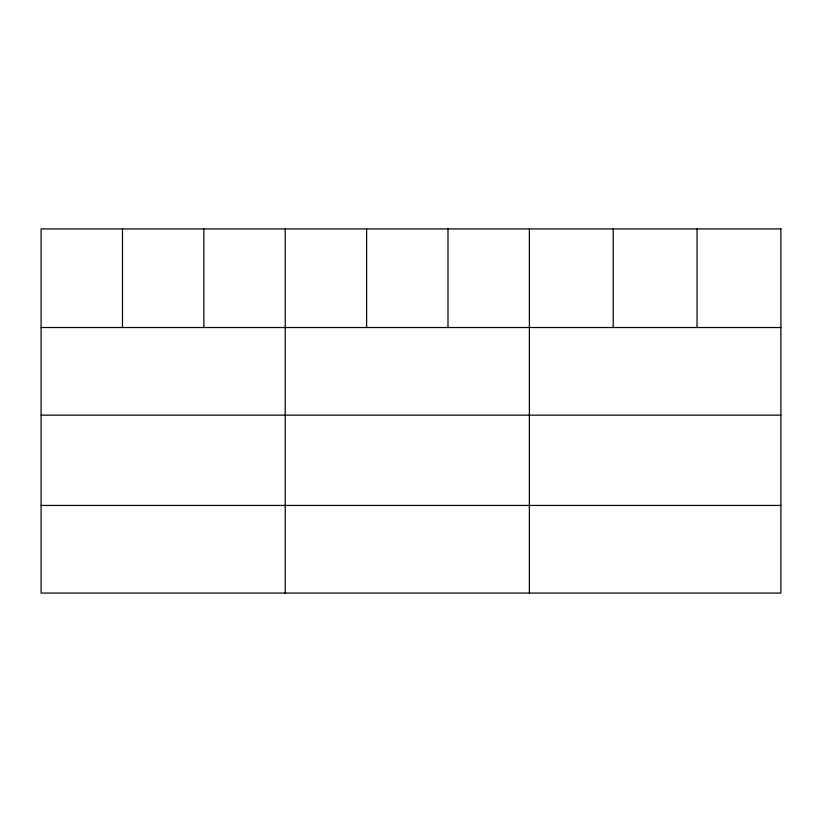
<?xml version="1.0" encoding="UTF-8"?>
<svg xmlns="http://www.w3.org/2000/svg" width="822" height="822" viewBox="0 0 822 822"><rect width="100%" height="100%" fill="white"/><g stroke="black" fill="none" stroke-linecap="round" stroke-linejoin="round"><path stroke-width="1.23" d="M41.1 327.516L780.9 327.516M41.1 415.151L780.9 415.151M41.1 505.438L780.9 505.438M697.056 228.937L697.056 327.516M613.212 228.937L613.212 327.516M529.368 228.937L529.368 593.063M447.99 228.937L447.99 327.516M366.612 228.937L366.612 327.516M285.234 228.937L285.234 593.063M203.856 228.937L203.856 327.516M122.478 228.937L122.478 327.516M780.9 228.937L41.1 228.937L41.1 593.063L780.9 593.063L780.9 228.937"/></g></svg>
